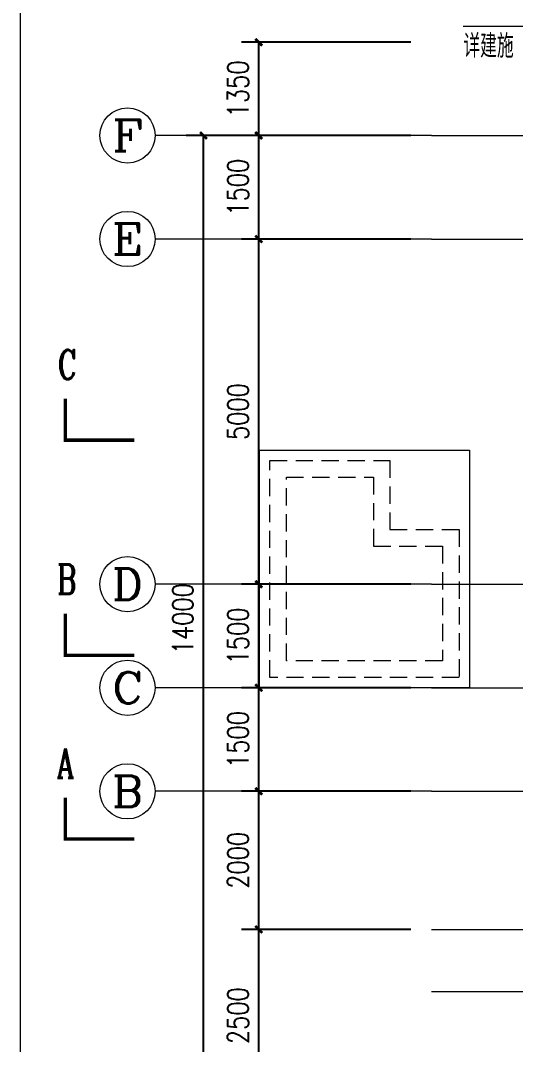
# Model space of a CAD drawing. Extents: x 577108 to 1042908, y 41950 to 81950.
# Drawn here: x 577108 to 584276, y 55958 to 70792 of the extents above; entities that cross this region are included whole.
import ezdxf
from ezdxf.enums import TextEntityAlignment as Align

# ---------------------------------------------------------------- set-up
doc = ezdxf.new("R2010")
doc.units = 0
doc.header["$LTSCALE"] = 1000
doc.header["$MEASUREMENT"] = 0
doc.linetypes.add('DOTE', pattern=[2.42, 2, -0.2, 0.02, -0.2])
doc.linetypes.add('HIDDEN', pattern=[0.375, 0.25, -0.125])
doc.layers.get('0').update_dxf_attribs({"linetype": 'CONTINUOUS', "lineweight": 13})
doc.layers.get('Defpoints').update_dxf_attribs({"linetype": 'CONTINUOUS', "lineweight": 5})
for name, color, linetype, lineweight in [('AXIS', 3, 'CONTINUOUS', 15), ('AXIS_TEXT', 7, 'CONTINUOUS', 20), ('DIM_LEAD', 3, 'CONTINUOUS', 15), ('DIM_SYMB', 3, 'CONTINUOUS', 15), ('DOTE', 1, 'DOTE', 0), ('L2', 9, 'CONTINUOUS', 15), ('LM-S', 8, 'CONTINUOUS', 5), ('PUB_TEXT', 7, 'CONTINUOUS', 20)]:
    doc.layers.add(name, color=color, linetype=linetype, lineweight=lineweight)
doc.styles.add('_TCH_AXIS', font='COMPLEX', dxfattribs={"bigfont": 'GBCBIG'})
doc.styles.add('_TCH_DIM', font='SIMPLEX', dxfattribs={"bigfont": 'GBCBIG'})
doc.styles.add('_TCH_LABEL', font='COMPLEX', dxfattribs={"bigfont": 'GBCBIG'})
doc.styles.add('COMPLEX', font='COMPLEX')
doc.styles.add('DIM_FONT', font='SIMPLEX.shx', dxfattribs={"width": 0.8, "bigfont": 'hztxt.shx'})
doc.dimstyles.new('DIMN', dxfattribs={"dimtxt": 300, "dimasz": 100, "dimexe": 250, "dimexo": 300, "dimgap": 150, "dimtad": 1, "dimdec": 0, "dimzin": 0, "dimdsep": 46, "dimtxsty": 'DIM_FONT', "dimblk": 'ARCHTICK', "dimcen": 0.09, "dimclrt": 7, "dimazin": 2, "dimtfac": 1, "dimtdec": 0, "dimtix": 1, "dimtmove": 2, "dimatfit": 3, "dimldrblk": 'ARCHTICK', "dimfxl": 0, "dimtolj": 1, "dimtzin": 0, "dimarcsym": 0})

# ---------------------------------------------------------------- blocks, each defined once
blk = doc.blocks.new('_ArchTick')
at = {"color": 0, "linetype": 'ByBlock', "const_width": 0.4}
blk.add_lwpolyline([(-0.5, -0.5), (0.5, 0.5)], dxfattribs=at)
blk = doc.blocks.new('*D432')
at = {"layer": 'AXIS', "color": 0, "lineweight": -2, "transparency": 16777216}
for p, q in [((582758, 57626), (580308, 57626)), ((580558, 55126), (580558, 57626)), ((582758, 55126), (580308, 55126))]:
    blk.add_line(p, q, dxfattribs=at)
at = {"layer": 'Defpoints', "color": 0, "transparency": 16777216}
for p in [(580558, 57626), (583058, 57626), (583058, 55126)]:
    blk.add_point(p, dxfattribs=at)
at = {"layer": 'AXIS', "color": 0, "lineweight": -2, "transparency": 16777216, "xscale": 100, "yscale": 100, "zscale": 100}
for p, rotation in [((580558, 57626), 90), ((580558, 55126), 270)]:
    blk.add_blockref('_ArchTick', p, dxfattribs=dict(at, rotation=rotation))
at = {"layer": 'AXIS', "color": 7, "transparency": 16777216, "insert": (580258, 56376), "char_height": 300, "attachment_point": 5, "rotation": 90, "style": 'DIM_FONT'}
blk.add_mtext('\\A1;2500', dxfattribs=at)
blk = doc.blocks.new('*D433')
at = {"layer": 'AXIS', "color": 0, "lineweight": -2, "transparency": 16777216}
for p, q in [((582758, 59626), (580308, 59626)), ((580558, 57626), (580558, 59626)), ((582758, 57626), (580308, 57626))]:
    blk.add_line(p, q, dxfattribs=at)
at = {"layer": 'Defpoints', "color": 0, "transparency": 16777216}
for p in [(580558, 59626), (583058, 59626), (583058, 57626)]:
    blk.add_point(p, dxfattribs=at)
at = {"layer": 'AXIS', "color": 0, "lineweight": -2, "transparency": 16777216, "xscale": 100, "yscale": 100, "zscale": 100}
for p, rotation in [((580558, 59626), 90), ((580558, 57626), 270)]:
    blk.add_blockref('_ArchTick', p, dxfattribs=dict(at, rotation=rotation))
at = {"layer": 'AXIS', "color": 7, "transparency": 16777216, "insert": (580258, 58626), "char_height": 300, "attachment_point": 5, "rotation": 90, "style": 'DIM_FONT'}
blk.add_mtext('\\A1;2000', dxfattribs=at)
blk = doc.blocks.new('*D434')
at = {"layer": 'AXIS', "color": 0, "lineweight": -2, "transparency": 16777216}
for p, q in [((582758, 61126), (580308, 61126)), ((580558, 59626), (580558, 61126)), ((582758, 59626), (580308, 59626))]:
    blk.add_line(p, q, dxfattribs=at)
at = {"layer": 'Defpoints', "color": 0, "transparency": 16777216}
for p in [(580558, 61126), (583058, 61126), (583058, 59626)]:
    blk.add_point(p, dxfattribs=at)
at = {"layer": 'AXIS', "color": 0, "lineweight": -2, "transparency": 16777216, "xscale": 100, "yscale": 100, "zscale": 100}
for p, rotation in [((580558, 61126), 90), ((580558, 59626), 270)]:
    blk.add_blockref('_ArchTick', p, dxfattribs=dict(at, rotation=rotation))
at = {"layer": 'AXIS', "color": 7, "transparency": 16777216, "insert": (580258, 60376), "char_height": 300, "attachment_point": 5, "rotation": 90, "style": 'DIM_FONT'}
blk.add_mtext('\\A1;1500', dxfattribs=at)
blk = doc.blocks.new('*D435')
at = {"layer": 'AXIS', "color": 0, "lineweight": -2, "transparency": 16777216}
for p, q in [((582758, 62626), (580308, 62626)), ((580558, 61126), (580558, 62626)), ((582758, 61126), (580308, 61126))]:
    blk.add_line(p, q, dxfattribs=at)
at = {"layer": 'Defpoints', "color": 0, "transparency": 16777216}
for p in [(580558, 62626), (583058, 62626), (583058, 61126)]:
    blk.add_point(p, dxfattribs=at)
at = {"layer": 'AXIS', "color": 0, "lineweight": -2, "transparency": 16777216, "xscale": 100, "yscale": 100, "zscale": 100}
for p, rotation in [((580558, 62626), 90), ((580558, 61126), 270)]:
    blk.add_blockref('_ArchTick', p, dxfattribs=dict(at, rotation=rotation))
at = {"layer": 'AXIS', "color": 7, "transparency": 16777216, "insert": (580258, 61876), "char_height": 300, "attachment_point": 5, "rotation": 90, "style": 'DIM_FONT'}
blk.add_mtext('\\A1;1500', dxfattribs=at)
blk = doc.blocks.new('*D436')
at = {"layer": 'AXIS', "color": 0, "lineweight": -2, "transparency": 16777216}
for p, q in [((582758, 67626), (580308, 67626)), ((580558, 62626), (580558, 67626)), ((582758, 62626), (580308, 62626))]:
    blk.add_line(p, q, dxfattribs=at)
at = {"layer": 'Defpoints', "color": 0, "transparency": 16777216}
for p in [(580558, 67626), (583058, 67626), (583058, 62626)]:
    blk.add_point(p, dxfattribs=at)
at = {"layer": 'AXIS', "color": 0, "lineweight": -2, "transparency": 16777216, "xscale": 100, "yscale": 100, "zscale": 100}
for p, rotation in [((580558, 67626), 90), ((580558, 62626), 270)]:
    blk.add_blockref('_ArchTick', p, dxfattribs=dict(at, rotation=rotation))
at = {"layer": 'AXIS', "color": 7, "transparency": 16777216, "insert": (580258, 65126), "char_height": 300, "attachment_point": 5, "rotation": 90, "style": 'DIM_FONT'}
blk.add_mtext('\\A1;5000', dxfattribs=at)
blk = doc.blocks.new('*D437')
at = {"layer": 'AXIS', "color": 0, "lineweight": -2, "transparency": 16777216}
for p, q in [((582758, 69126), (580308, 69126)), ((580558, 67626), (580558, 69126)), ((582758, 67626), (580308, 67626))]:
    blk.add_line(p, q, dxfattribs=at)
at = {"layer": 'Defpoints', "color": 0, "transparency": 16777216}
for p in [(580558, 69126), (583058, 69126), (583058, 67626)]:
    blk.add_point(p, dxfattribs=at)
at = {"layer": 'AXIS', "color": 0, "lineweight": -2, "transparency": 16777216, "xscale": 100, "yscale": 100, "zscale": 100}
for p, rotation in [((580558, 69126), 90), ((580558, 67626), 270)]:
    blk.add_blockref('_ArchTick', p, dxfattribs=dict(at, rotation=rotation))
at = {"layer": 'AXIS', "color": 7, "transparency": 16777216, "insert": (580258, 68376), "char_height": 300, "attachment_point": 5, "rotation": 90, "style": 'DIM_FONT'}
blk.add_mtext('\\A1;1500', dxfattribs=at)
blk = doc.blocks.new('*D438')
at = {"layer": 'AXIS', "color": 0, "lineweight": -2, "transparency": 16777216}
for p, q in [((582758, 70476), (580308, 70476)), ((580558, 69126), (580558, 70476)), ((582758, 69126), (580308, 69126))]:
    blk.add_line(p, q, dxfattribs=at)
at = {"layer": 'Defpoints', "color": 0, "transparency": 16777216}
for p in [(580558, 70476), (583058, 70476), (583058, 69126)]:
    blk.add_point(p, dxfattribs=at)
at = {"layer": 'AXIS', "color": 0, "lineweight": -2, "transparency": 16777216, "xscale": 100, "yscale": 100, "zscale": 100}
for p, rotation in [((580558, 70476), 90), ((580558, 69126), 270)]:
    blk.add_blockref('_ArchTick', p, dxfattribs=dict(at, rotation=rotation))
at = {"layer": 'AXIS', "color": 7, "transparency": 16777216, "insert": (580258, 69801), "char_height": 300, "attachment_point": 5, "rotation": 90, "style": 'DIM_FONT'}
blk.add_mtext('\\A1;1350', dxfattribs=at)
blk = doc.blocks.new('*D439')
at = {"layer": 'AXIS', "color": 0, "lineweight": -2, "transparency": 16777216}
for p, q in [((582758, 69126), (579508, 69126)), ((579758, 55126), (579758, 69126)), ((582758, 55126), (579508, 55126))]:
    blk.add_line(p, q, dxfattribs=at)
at = {"layer": 'Defpoints', "color": 0, "transparency": 16777216}
for p in [(579758, 69126), (583058, 69126), (583058, 55126)]:
    blk.add_point(p, dxfattribs=at)
at = {"layer": 'AXIS', "color": 0, "lineweight": -2, "transparency": 16777216, "xscale": 100, "yscale": 100, "zscale": 100}
for p, rotation in [((579758, 69126), 90), ((579758, 55126), 270)]:
    blk.add_blockref('_ArchTick', p, dxfattribs=dict(at, rotation=rotation))
at = {"layer": 'AXIS', "color": 7, "transparency": 16777216, "insert": (579458, 62126), "char_height": 300, "attachment_point": 5, "rotation": 90, "style": 'DIM_FONT'}
blk.add_mtext('\\A1;14000', dxfattribs=at)
blk = doc.blocks.new('_AXISO')
blk.add_circle((0, 0), 0.5)
at = {"layer": 'AXIS_TEXT', "style": 'COMPLEX', "width": 1.041667}
blk.add_attdef('A', text='', height=0.56, dxfattribs=at).set_placement((-0.25, -0.28), (0.25, -0.28), align=Align.FIT)

msp = doc.modelspace()

# ---------------------------------------------------------------- linework, layer by layer
at = {"layer": 'AXIS'}
for p, q in [((583058.4301, 69126.3111), (579058.4301, 69126.3111)), ((583058.4301, 67626.3111), (579058.4301, 67626.3111)), ((583058.4301, 62626.3111), (579058.4301, 62626.3111)), ((583058.4301, 61126.3111), (579058.4301, 61126.3111)), ((583058.4301, 59626.3111), (579058.4301, 59626.3111))]:
    msp.add_line(p, q, dxfattribs=at)
at = {"layer": 'DIM_LEAD'}
msp.add_line((585479.9349, 70702.3944), (583520.017, 70702.3944), dxfattribs=at)
at = {"layer": 'DIM_SYMB', "const_width": 50}
for points in [[(578758.4301, 64712.8287), (577758.4301, 64712.8287), (577758.4301, 65312.8287)], [(578758.4301, 61597.2047), (577758.4301, 61597.2047), (577758.4301, 62197.2047)], [(577758.4301, 59535.1046), (577758.4301, 58935.1046), (578758.4301, 58935.1046)]]:
    msp.add_lwpolyline(points, dxfattribs=at)
at = {"layer": 'DOTE'}
for p, q in [((583058.4301, 69126.3111), (620558.4301, 69126.3111)), ((583058.4301, 67626.3111), (620558.4301, 67626.3111)), ((583058.4301, 62626.3111), (620558.4301, 62626.3111)), ((583058.4301, 61126.3111), (620558.4301, 61126.3111)), ((583058.4301, 59626.3111), (620558.4301, 59626.3111)), ((583058.4301, 57626.3111), (594058.4301, 57626.3111)), ((583058.4301, 56726.3111), (593008.4301, 56726.3111))]:
    msp.add_line(p, q, dxfattribs=at)
at = {"layer": 'L2'}
msp.add_lwpolyline([(580568.4301, 61126.3111), (580568.4301, 64566.3111), (583608.4301, 64566.3111), (583608.4301, 64566.3111), (583608.4301, 64566.3111), (583608.4301, 61126.3111)], close=True, dxfattribs=at)
at = {"layer": 'L2', "linetype": 'HIDDEN'}
for points in [[(580718.4301, 61276.3111), (580718.4301, 64416.3111), (582458.4301, 64416.3111), (582458.4301, 63416.3111), (583458.4301, 63416.3111), (583458.4301, 61276.3111)], [(580958.4301, 61516.3111), (580958.4301, 64176.3111), (582218.4301, 64176.3111), (582218.4301, 63176.3111), (583218.4301, 63176.3111), (583218.4301, 61516.3111)]]:
    msp.add_lwpolyline(points, close=True, dxfattribs=at)
at = {"layer": 'LM-S'}
msp.add_lwpolyline([(577108.4301, 81950.2272), (626508.4301, 81950.2272), (626508.4301, 41950.2272), (577108.4301, 41950.2272)], close=True, dxfattribs=at)

# ---------------------------------------------------------------- block references
at = {"layer": 'AXIS'}
ref = msp.add_blockref('_AXISO', (578658.4301, 69126.3111), dxfattribs=dict(at, xscale=800, yscale=800, zscale=800))
ref.add_attrib('A', 'F', dxfattribs={"layer": 'AXIS_TEXT', "height": 452.5483, "style": '_TCH_AXIS', "width": 1.3125}).set_placement((578432.1559, 68900.037), (578884.7042, 68900.037), align=Align.FIT)
ref = msp.add_blockref('_AXISO', (578658.4301, 67626.3111), dxfattribs=dict(at, xscale=800, yscale=800, zscale=800))
ref.add_attrib('A', 'E', dxfattribs={"layer": 'AXIS_TEXT', "height": 452.5483, "style": '_TCH_AXIS', "width": 1.3125}).set_placement((578432.1559, 67400.037), (578884.7042, 67400.037), align=Align.FIT)
ref = msp.add_blockref('_AXISO', (578658.4301, 62626.3111), dxfattribs=dict(at, xscale=800, yscale=800, zscale=800))
ref.add_attrib('A', 'D', dxfattribs={"layer": 'AXIS_TEXT', "height": 452.5483, "style": '_TCH_AXIS', "width": 1.235294}).set_placement((578432.1559, 62400.037), (578884.7042, 62400.037), align=Align.FIT)
ref = msp.add_blockref('_AXISO', (578658.4301, 61126.3111), dxfattribs=dict(at, xscale=800, yscale=800, zscale=800))
ref.add_attrib('A', 'C', dxfattribs={"layer": 'AXIS_TEXT', "height": 452.5483, "style": '_TCH_AXIS', "width": 1.4}).set_placement((578432.1559, 60900.037), (578884.7042, 60900.037), align=Align.FIT)
ref = msp.add_blockref('_AXISO', (578658.4301, 59626.3111), dxfattribs=dict(at, xscale=800, yscale=800, zscale=800))
ref.add_attrib('A', 'B', dxfattribs={"layer": 'AXIS_TEXT', "height": 452.5483, "style": '_TCH_AXIS', "width": 1.235294}).set_placement((578432.1559, 59400.037), (578884.7042, 59400.037), align=Align.FIT)

# ---------------------------------------------------------------- texts
at = {"layer": 'PUB_TEXT', "style": '_TCH_DIM'}
msp.add_text('详建施', height=337.58865, dxfattribs=at).set_placement((583520.017, 70252.3944))
at = {"layer": 'PUB_TEXT', "style": '_TCH_LABEL', "width": 0.705882}
for s, p in [('C', (577651.2872, 65594.3996)), ('B', (577637.0015, 62484.7047)), ('A', (577629.8587, 59822.6046))]:
    msp.add_text(s, height=425, dxfattribs=at).set_placement(p)

# ---------------------------------------------------------------- dimensions: what is measured, and where the dimension line sits
at = {"layer": 'AXIS'}
for p1, p2, distance, picture, middle in [((583058.4301, 69126.3111), (583058.4301, 70476.3111), 2500, '*D438', (580258.4301, 69801.3111)), ((583058.4301, 55126.3111), (583058.4301, 69126.3111), 3300, '*D439', (579458.4301, 62126.3111)), ((583058.4301, 67626.3111), (583058.4301, 69126.3111), 2500, '*D437', (580258.4301, 68376.3111)), ((583058.4301, 62626.3111), (583058.4301, 67626.3111), 2500, '*D436', (580258.4301, 65126.3111)), ((583058.4301, 61126.3111), (583058.4301, 62626.3111), 2500, '*D435', (580258.4301, 61876.3111)), ((583058.4301, 59626.3111), (583058.4301, 61126.3111), 2500, '*D434', (580258.4301, 60376.3111)), ((583058.4301, 57626.3111), (583058.4301, 59626.3111), 2500, '*D433', (580258.4301, 58626.3111)), ((583058.4301, 55126.3111), (583058.4301, 57626.3111), 2500, '*D432', (580258.4301, 56376.3111))]:
    dim = msp.add_aligned_dim(p1=p1, p2=p2, distance=distance, dimstyle='DIMN', dxfattribs=at)
    dim.commit()
    dim.dimension.update_dxf_attribs({"geometry": picture, "text_midpoint": middle})

doc.saveas('drawing.dxf')
